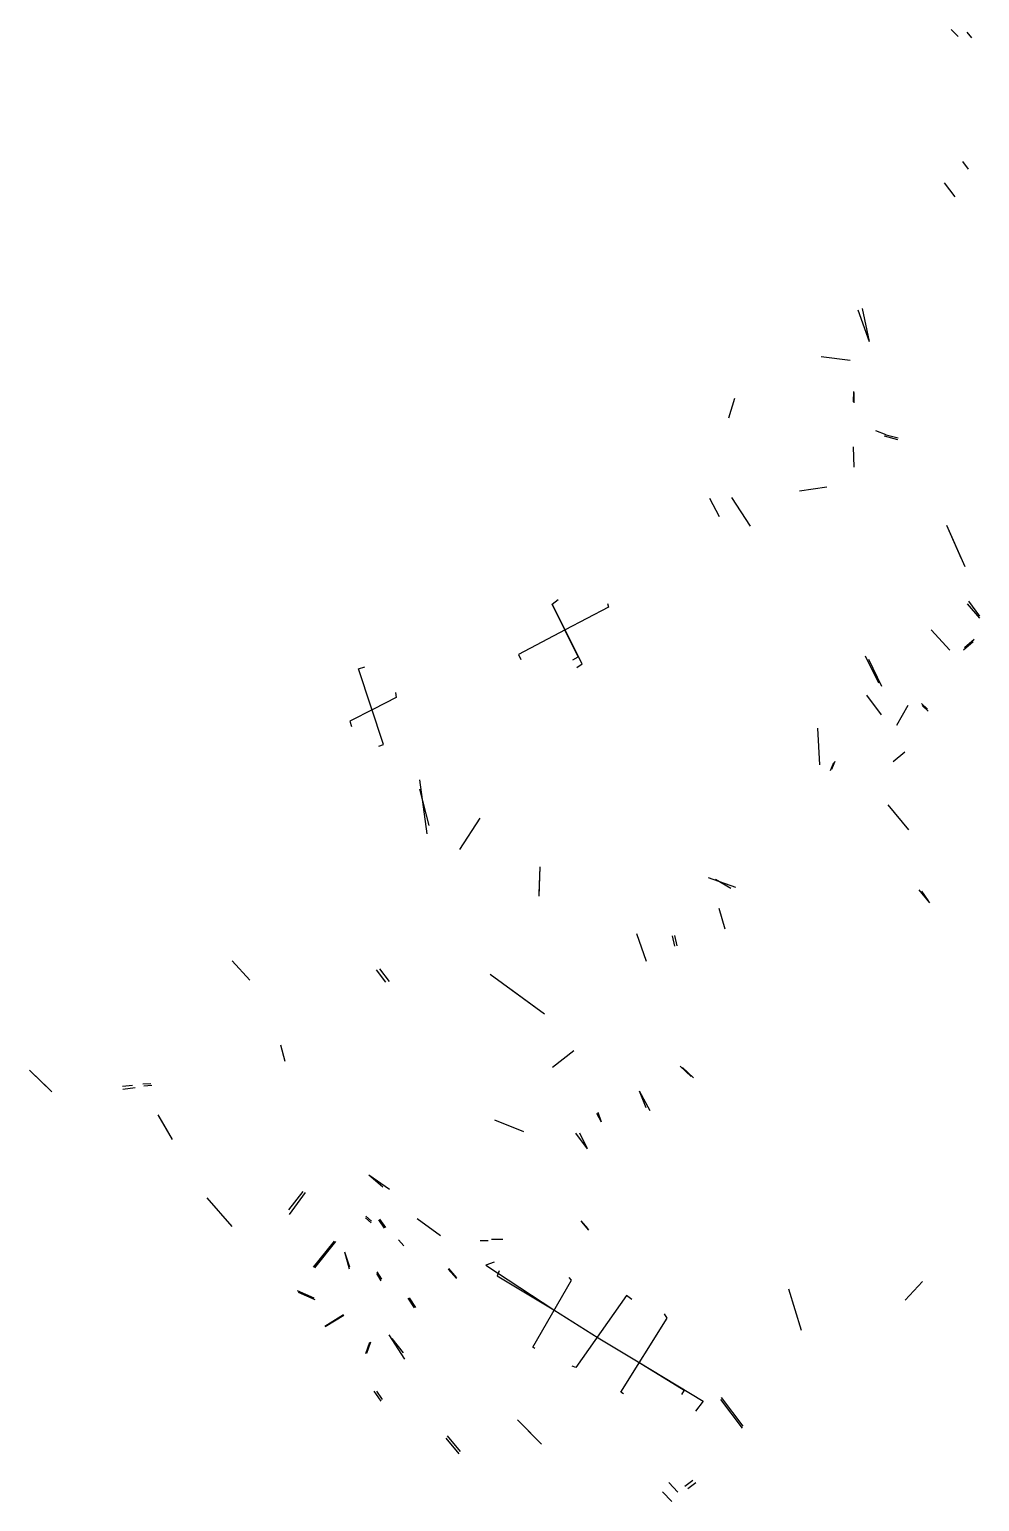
# Model space of a CAD drawing. Header units: metres. Extents: x 4462695 to 4462796, y 5794005 to 5794153.
# Drawn here: x 4462695.5 to 4462740.2, y 5794005 to 5794074.4 of the extents above; entities that cross this region are included whole.
import ezdxf

# ---------------------------------------------------------------- set-up
doc = ezdxf.new("R2010")
doc.units = ezdxf.units.M
doc.layers.add('Profile', color=5, linetype='Continuous')

msp = doc.modelspace()

# ---------------------------------------------------------------- linework, layer by layer
at = {"layer": 'Profile'}
for points in [[(4462738.895, 5794074.364, 51.856), (4462739.22, 5794074.035, 51.882)], [(4462738.895, 5794074.364, 51.856), (4462739.22, 5794074.035, 51.882)], [(4462739.621, 5794074.243, 51.915), (4462739.85, 5794073.967, 51.901)], [(4462739.621, 5794074.243, 51.915), (4462739.85, 5794073.967, 51.901)], [(4462739.414, 5794068.14, 52.006), (4462739.682, 5794067.785, 52.023)], [(4462739.414, 5794068.14, 52.006), (4462739.682, 5794067.785, 52.023)], [(4462738.556, 5794067.144, 52.065), (4462739.061, 5794066.478, 52.118)], [(4462738.556, 5794067.144, 52.065), (4462739.061, 5794066.478, 52.118)], [(4462734.491, 5794061.168, 52.189), (4462735.032, 5794059.667, 52.175)], [(4462734.691, 5794061.22, 52.189), (4462735.032, 5794059.667, 52.175)], [(4462734.14, 5794058.773, 52.262), (4462732.775, 5794058.944, 52.279)], [(4462734.14, 5794058.773, 52.262), (4462732.775, 5794058.944, 52.279)], [(4462728.419, 5794056.07, 52.305), (4462728.699, 5794056.997, 52.337)], [(4462728.419, 5794056.07, 52.305), (4462728.699, 5794056.997, 52.337)], [(4462734.293, 5794056.83, 52.346), (4462734.302, 5794057.322, 52.345)], [(4462734.321, 5794056.779, 52.346), (4462734.329, 5794057.271, 52.345)], [(4462735.332, 5794055.481, 52.334), (4462735.805, 5794055.288, 52.337)], [(4462735.332, 5794055.481, 52.334), (4462735.805, 5794055.288, 52.337)], [(4462734.277, 5794054.716, 52.371), (4462734.307, 5794053.745, 52.405)], [(4462734.277, 5794054.716, 52.371), (4462734.307, 5794053.745, 52.405)], [(4462736.378, 5794055.044, 52.36), (4462735.745, 5794055.208, 52.343)], [(4462736.394, 5794055.116, 52.36), (4462735.761, 5794055.28, 52.343)], [(4462731.749, 5794052.641, 52.481), (4462733.029, 5794052.823, 52.447)], [(4462731.749, 5794052.641, 52.481), (4462733.029, 5794052.823, 52.447)], [(4462727.515, 5794052.289, 52.48), (4462727.974, 5794051.425, 52.483)], [(4462727.515, 5794052.289, 52.48), (4462727.974, 5794051.425, 52.483)], [(4462729.445, 5794050.979, 52.479), (4462728.567, 5794052.325, 52.473)], [(4462729.445, 5794050.979, 52.479), (4462728.567, 5794052.325, 52.473)], [(4462739.374, 5794049.442, 52.402), (4462738.689, 5794051.006, 52.371)], [(4462739.544, 5794049.054, 52.402), (4462738.689, 5794051.006, 52.371)], [(4462722.713, 5794047.332, 52.554), (4462722.75, 5794047.156, 52.556), (4462720.71, 5794046.089, 52.589), (4462718.525, 5794044.926, 52.546), (4462718.634, 5794044.7, 52.562)], [(4462722.713, 5794047.332, 52.554), (4462722.75, 5794047.156, 52.556), (4462720.71, 5794046.089, 52.589), (4462718.525, 5794044.926, 52.546), (4462718.634, 5794044.7, 52.562)], [(4462721.082, 5794044.68, 52.583), (4462721.323, 5794044.819, 52.585), (4462720.101, 5794047.305, 52.505), (4462720.388, 5794047.521, 52.518)], [(4462721.259, 5794044.317, 52.612), (4462721.524, 5794044.495, 52.585), (4462720.101, 5794047.305, 52.505), (4462720.388, 5794047.521, 52.518)], [(4462739.648, 5794047.31, 52.414), (4462740.219, 5794046.648, 52.432)], [(4462739.696, 5794047.439, 52.414), (4462740.223, 5794046.733, 52.432)], [(4462738.826, 5794045.138, 52.397), (4462737.939, 5794046.087, 52.381)], [(4462738.826, 5794045.138, 52.397), (4462737.939, 5794046.087, 52.381)], [(4462739.918, 5794045.524, 52.376), (4462739.466, 5794045.13, 52.374)], [(4462739.974, 5794045.635, 52.376), (4462739.522, 5794045.24, 52.374)], [(4462711.941, 5794040.614, 52.624), (4462712.161, 5794040.7, 52.622), (4462710.987, 5794044.254, 52.629), (4462711.285, 5794044.346, 52.63)], [(4462711.941, 5794040.614, 52.624), (4462712.161, 5794040.7, 52.622), (4462710.987, 5794044.254, 52.629), (4462711.285, 5794044.346, 52.63)], [(4462735.485, 5794043.582, 52.467), (4462734.861, 5794044.844, 52.445)], [(4462735.631, 5794043.43, 52.467), (4462735.007, 5794044.692, 52.445)], [(4462712.733, 5794043.137, 52.611), (4462712.76, 5794042.902, 52.614), (4462711.699, 5794042.354, 52.603), (4462710.574, 5794041.788, 52.654), (4462710.654, 5794041.544, 52.643)], [(4462712.733, 5794043.137, 52.611), (4462712.76, 5794042.902, 52.614), (4462711.699, 5794042.354, 52.603), (4462710.574, 5794041.788, 52.654), (4462710.654, 5794041.544, 52.643)], [(4462735.606, 5794042.086, 52.44), (4462734.921, 5794043.017, 52.445)], [(4462735.606, 5794042.086, 52.44), (4462734.921, 5794043.017, 52.445)], [(4462736.334, 5794041.606, 52.439), (4462736.87, 5794042.548, 52.413)], [(4462736.334, 5794041.606, 52.439), (4462736.87, 5794042.548, 52.413)], [(4462737.778, 5794042.359, 52.397), (4462737.49, 5794042.617, 52.39)], [(4462737.809, 5794042.264, 52.397), (4462737.521, 5794042.522, 52.39)], [(4462732.704, 5794039.738, 52.545), (4462732.615, 5794041.469, 52.512)], [(4462732.704, 5794039.738, 52.545), (4462732.615, 5794041.469, 52.512)], [(4462736.702, 5794040.331, 52.39), (4462736.158, 5794039.871, 52.414)], [(4462736.702, 5794040.331, 52.39), (4462736.158, 5794039.871, 52.414)], [(4462733.207, 5794039.474, 52.525), (4462733.367, 5794039.842, 52.486)], [(4462733.267, 5794039.534, 52.525), (4462733.427, 5794039.902, 52.486)], [(4462713.853, 5794039.034, 52.759), (4462714.211, 5794036.487, 52.88)], [(4462713.863, 5794038.588, 52.759), (4462714.298, 5794036.881, 52.88)], [(4462736.897, 5794036.678, 52.431), (4462735.922, 5794037.852, 52.437)], [(4462736.897, 5794036.678, 52.431), (4462735.922, 5794037.852, 52.437)], [(4462715.759, 5794035.745, 52.84), (4462716.712, 5794037.229, 52.775)], [(4462715.759, 5794035.745, 52.84), (4462716.712, 5794037.229, 52.775)], [(4462719.525, 5794034.925, 52.758), (4462719.473, 5794033.558, 52.812)], [(4462719.525, 5794034.925, 52.758), (4462719.477, 5794033.658, 52.812)], [(4462728.755, 5794033.961, 52.567), (4462727.472, 5794034.417, 52.552)], [(4462728.515, 5794033.906, 52.567), (4462727.79, 5794034.335, 52.552)], [(4462737.89, 5794033.241, 52.501), (4462737.381, 5794033.849, 52.505)], [(4462737.815, 5794033.337, 52.501), (4462737.502, 5794033.79, 52.505)], [(4462727.957, 5794032.987, 52.65), (4462728.236, 5794032.009, 52.619)], [(4462727.957, 5794032.987, 52.65), (4462728.236, 5794032.009, 52.619)], [(4462724.069, 5794031.795, 52.652), (4462724.536, 5794030.483, 52.66)], [(4462724.069, 5794031.795, 52.652), (4462724.536, 5794030.483, 52.66)], [(4462725.872, 5794031.197, 52.627), (4462725.763, 5794031.675, 52.648)], [(4462725.983, 5794031.216, 52.627), (4462725.874, 5794031.694, 52.648)], [(4462705.872, 5794029.602, 52.76), (4462705.049, 5794030.51, 52.768)], [(4462705.872, 5794029.602, 52.76), (4462705.049, 5794030.51, 52.768)], [(4462712.278, 5794029.493, 52.83), (4462711.835, 5794030.082, 52.82)], [(4462712.441, 5794029.537, 52.83), (4462711.999, 5794030.125, 52.82)], [(4462719.738, 5794027.998, 52.645), (4462717.186, 5794029.868, 52.743)], [(4462719.738, 5794027.998, 52.645), (4462718.055, 5794029.23, 52.743)], [(4462707.531, 5794025.761, 52.811), (4462707.336, 5794026.53, 52.795)], [(4462707.531, 5794025.761, 52.811), (4462707.336, 5794026.53, 52.795)], [(4462721.124, 5794026.273, 52.619), (4462720.114, 5794025.48, 52.65)], [(4462721.124, 5794026.273, 52.619), (4462720.114, 5794025.48, 52.65)], [(4462696.55, 5794024.342, 52.734), (4462695.5, 5794025.357, 52.703)], [(4462696.361, 5794024.526, 52.734), (4462695.627, 5794025.238, 52.703)], [(4462726.645, 5794025.06, 52.662), (4462726.133, 5794025.55, 52.672)], [(4462726.756, 5794024.996, 52.662), (4462726.244, 5794025.486, 52.672)], [(4462700.356, 5794024.635, 52.711), (4462699.881, 5794024.582, 52.704)], [(4462700.477, 5794024.522, 52.711), (4462699.902, 5794024.451, 52.704)], [(4462701.21, 5794024.718, 52.686), (4462700.83, 5794024.693, 52.678)], [(4462701.259, 5794024.633, 52.686), (4462700.88, 5794024.608, 52.678)], [(4462724.53, 5794023.583, 52.771), (4462724.212, 5794024.365, 52.7)], [(4462724.716, 5794023.434, 52.771), (4462724.212, 5794024.365, 52.7)], [(4462702.043, 5794022.426, 52.778), (4462701.555, 5794023.258, 52.761)], [(4462702.237, 5794022.087, 52.778), (4462701.555, 5794023.258, 52.761)], [(4462718.767, 5794022.46, 52.676), (4462717.407, 5794022.999, 52.658)], [(4462718.767, 5794022.46, 52.676), (4462717.407, 5794022.999, 52.658)], [(4462722.43, 5794022.911, 52.696), (4462722.202, 5794023.318, 52.7)], [(4462722.43, 5794022.911, 52.696), (4462722.271, 5794023.357, 52.7)], [(4462721.772, 5794021.658, 52.684), (4462721.227, 5794022.397, 52.722)], [(4462721.772, 5794021.658, 52.684), (4462721.401, 5794022.385, 52.722)], [(4462712.136, 5794019.846, 52.685), (4462711.483, 5794020.42, 52.688)], [(4462712.455, 5794019.74, 52.685), (4462711.483, 5794020.42, 52.688)], [(4462708.372, 5794019.639, 52.695), (4462707.698, 5794018.778, 52.726)], [(4462708.486, 5794019.594, 52.722), (4462707.72, 5794018.555, 52.726)], [(4462703.846, 5794019.34, 52.854), (4462705.027, 5794017.997, 52.812)], [(4462703.846, 5794019.34, 52.854), (4462705.027, 5794017.997, 52.812)], [(4462711.585, 5794018.173, 52.727), (4462711.32, 5794018.409, 52.72)], [(4462711.603, 5794018.245, 52.727), (4462711.339, 5794018.481, 52.72)], [(4462712.216, 5794017.912, 52.722), (4462711.942, 5794018.312, 52.707)], [(4462712.276, 5794017.945, 52.722), (4462712.001, 5794018.346, 52.707)], [(4462714.844, 5794017.563, 52.579), (4462713.752, 5794018.357, 52.63)], [(4462714.844, 5794017.563, 52.579), (4462713.752, 5794018.357, 52.63)], [(4462721.806, 5794017.881, 52.762), (4462721.469, 5794018.266, 52.75)], [(4462721.831, 5794017.823, 52.762), (4462721.494, 5794018.208, 52.75)], [(4462708.873, 5794016.079, 52.709), (4462709.861, 5794017.308, 52.64)], [(4462708.938, 5794016.052, 52.709), (4462709.926, 5794017.281, 52.64)], [(4462713.13, 5794017.08, 52.717), (4462712.865, 5794017.367, 52.711)], [(4462713.13, 5794017.08, 52.717), (4462712.865, 5794017.367, 52.711)], [(4462717.1, 5794017.327, 52.718), (4462716.715, 5794017.327, 52.729)], [(4462717.1, 5794017.327, 52.718), (4462716.715, 5794017.327, 52.729)], [(4462717.783, 5794017.378, 52.755), (4462717.251, 5794017.39, 52.732)], [(4462717.783, 5794017.378, 52.755), (4462717.251, 5794017.39, 52.732)], [(4462710.588, 5794016.083, 52.698), (4462710.341, 5794016.794, 52.686)], [(4462710.561, 5794015.99, 52.698), (4462710.341, 5794016.794, 52.686)], [(4462715.595, 5794015.551, 52.735), (4462715.21, 5794015.982, 52.731)], [(4462715.624, 5794015.58, 52.735), (4462715.239, 5794016.011, 52.731)], [(4462717.381, 5794016.308, 52.761), (4462716.98, 5794016.169, 52.76), (4462720.181, 5794014.065, 52.752), (4462722.272, 5794012.746, 52.759), (4462724.154, 5794011.621, 52.727), (4462727.211, 5794009.777, 52.719), (4462726.859, 5794009.307, 52.685)], [(4462717.617, 5794015.909, 52.761), (4462717.512, 5794015.678, 52.76), (4462720.181, 5794014.065, 52.752), (4462722.272, 5794012.746, 52.759), (4462724.154, 5794011.621, 52.727), (4462726.325, 5794010.292, 52.719), (4462726.194, 5794010.077, 52.685)], [(4462712.062, 5794015.444, 52.664), (4462711.85, 5794015.784, 52.676)], [(4462712.086, 5794015.515, 52.664), (4462711.873, 5794015.855, 52.676)], [(4462719.297, 5794012.249, 52.816), (4462719.202, 5794012.318, 52.82), (4462721.013, 5794015.462, 52.769), (4462720.907, 5794015.589, 52.757)], [(4462719.297, 5794012.249, 52.816), (4462719.202, 5794012.318, 52.82), (4462721.013, 5794015.462, 52.769), (4462720.907, 5794015.589, 52.757)], [(4462737.544, 5794015.404, 52.632), (4462736.726, 5794014.529, 52.605)], [(4462737.544, 5794015.404, 52.632), (4462736.726, 5794014.529, 52.605)], [(4462708.9, 5794014.617, 52.764), (4462708.125, 5794014.971, 52.762)], [(4462708.947, 5794014.535, 52.764), (4462708.171, 5794014.889, 52.762)], [(4462713.632, 5794014.17, 52.751), (4462713.332, 5794014.615, 52.702)], [(4462713.694, 5794014.186, 52.751), (4462713.394, 5794014.631, 52.702)], [(4462723.848, 5794014.552, 52.759), (4462723.61, 5794014.739, 52.753), (4462721.216, 5794011.351, 52.758), (4462721.043, 5794011.425, 52.757)], [(4462723.848, 5794014.552, 52.759), (4462723.61, 5794014.739, 52.753), (4462721.216, 5794011.351, 52.758), (4462721.043, 5794011.425, 52.757)], [(4462731.849, 5794013.105, 52.694), (4462731.247, 5794015.041, 52.651)], [(4462731.849, 5794013.105, 52.694), (4462731.247, 5794015.041, 52.651)], [(4462709.398, 5794013.307, 52.751), (4462710.285, 5794013.845, 52.719)], [(4462709.414, 5794013.287, 52.751), (4462710.301, 5794013.825, 52.719)], [(4462723.468, 5794010.108, 52.718), (4462723.333, 5794010.201, 52.717), (4462725.514, 5794013.684, 52.764), (4462725.39, 5794013.886, 52.759)], [(4462723.468, 5794010.108, 52.718), (4462723.333, 5794010.201, 52.717), (4462725.514, 5794013.684, 52.764), (4462725.39, 5794013.886, 52.759)], [(4462711.336, 5794012.022, 52.746), (4462711.525, 5794012.553, 52.75)], [(4462711.374, 5794012.028, 52.746), (4462711.563, 5794012.558, 52.75)], [(4462713.163, 5794011.746, 52.752), (4462712.438, 5794012.889, 52.735)], [(4462713.101, 5794012.041, 52.752), (4462712.573, 5794012.717, 52.735)], [(4462712.056, 5794009.774, 52.803), (4462711.732, 5794010.246, 52.793)], [(4462712.115, 5794009.853, 52.803), (4462711.85, 5794010.236, 52.793)], [(4462729.067, 5794008.496, 52.727), (4462728.043, 5794009.846, 52.731)], [(4462729.102, 5794008.59, 52.727), (4462728.078, 5794009.94, 52.731)], [(4462719.481, 5794007.872, 52.721), (4462718.475, 5794008.892, 52.782)], [(4462719.599, 5794007.746, 52.721), (4462718.593, 5794008.766, 52.782)], [(4462715.725, 5794007.291, 52.723), (4462715.109, 5794008.026, 52.732)], [(4462715.788, 5794007.404, 52.723), (4462715.173, 5794008.139, 52.732)], [(4462725.732, 5794005.043, 52.689), (4462725.298, 5794005.498, 52.657)], [(4462726.027, 5794005.481, 52.689), (4462725.594, 5794005.936, 52.657)], [(4462726.726, 5794006.039, 52.652), (4462726.35, 5794005.747, 52.661)], [(4462726.872, 5794005.931, 52.652), (4462726.496, 5794005.639, 52.661)]]:
    msp.add_polyline3d(points, dxfattribs=at)

doc.saveas('drawing.dxf')
